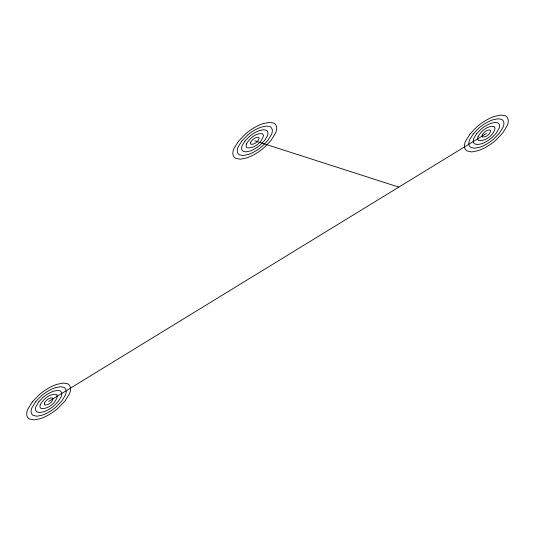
<?xml version="1.0" encoding="UTF-8"?>
<svg xmlns="http://www.w3.org/2000/svg" width="535" height="535" viewBox="0 0 535 535"><rect width="100%" height="100%" fill="white"/><g stroke="black" fill="none" stroke-linecap="round" stroke-linejoin="round"><path stroke-width="0.8" d="M48.638 401.484L486.362 133.516M254.774 140.799L398.822 187.11M40.285 404.634L39.884 406.841L40.901 408.452C48.05 409.469 55.907 403.009 57.392 396.121L56.315 394.415C49.588 393.513 43.422 399.137 40.285 404.634M44.459 403.056L44.265 404.166L44.766 404.968C48.344 405.476 52.269 402.246 53.018 398.802L52.477 397.953C49.113 397.498 46.03 400.307 44.459 403.056M246.421 143.948L246.02 146.155L247.036 147.767C254.192 148.783 262.043 142.323 263.528 135.442L262.451 133.73C255.723 132.827 249.557 138.451 246.421 143.948M250.601 142.37L250.4 143.48L250.908 144.283C254.479 144.791 258.412 141.561 259.154 138.117L258.612 137.268C255.248 136.813 252.166 139.628 250.601 142.37M478.009 136.666L477.608 138.879L478.618 140.484C485.773 141.501 493.624 135.047 495.116 128.159L494.039 126.454C487.311 125.544 481.146 131.169 478.009 136.666M482.182 135.094L481.981 136.198L482.49 137C486.068 137.508 489.993 134.278 490.735 130.834L490.2 129.985C486.837 129.53 483.754 132.346 482.182 135.094M32.261 401.999L27.753 409.355A38.359 17.354 -20.5 0 0 26.75 414.879A24.49 11.081 -20.5 0 0 29.285 418.898L34.059 419.915L40.727 418.544A24.49 11.081 -20.5 0 0 49.909 414.15A38.359 17.354 -20.5 0 0 57.82 408.412L65.016 400.969L69.523 393.606A38.359 17.354 -20.5 0 0 70.526 388.082A26.008 11.763 -20.5 0 0 67.831 383.816L63.217 383.047L56.549 384.424A24.49 11.081 -20.5 0 0 47.368 388.811A38.359 17.354 -20.5 0 0 39.456 394.556L32.261 401.999M35.537 401.892L31.933 407.784A30.689 13.883 -20.5 0 0 31.13 412.204A19.594 8.868 -20.5 0 0 33.157 415.414L36.975 416.23L42.312 415.127A19.594 8.868 -20.5 0 0 49.655 411.622A30.689 13.883 -20.5 0 0 55.981 407.028L61.739 401.069L65.35 395.184A30.689 13.883 -20.5 0 0 66.146 390.764A20.805 9.416 -20.5 0 0 63.993 387.353L60.301 386.738L54.965 387.835A19.594 8.868 -20.5 0 0 47.622 391.346A30.689 13.883 -20.5 0 0 41.295 395.94L35.537 401.892M38.814 401.792L36.106 406.205A23.018 10.412 -20.5 0 0 35.504 409.522A14.692 6.647 -20.5 0 0 37.029 411.937L39.891 412.545L43.89 411.716A14.692 6.647 -20.5 0 0 49.401 409.088A23.018 10.412 -20.5 0 0 54.149 405.637L58.462 401.176L61.171 396.756A23.018 10.412 -20.5 0 0 61.772 393.446A15.602 7.062 -20.5 0 0 60.154 390.884L57.385 390.423L53.386 391.245A14.692 6.647 -20.5 0 0 47.876 393.88A23.018 10.412 -20.5 0 0 43.128 397.324L38.814 401.792M238.403 141.314L233.889 148.67A38.359 17.354 -20.5 0 0 232.892 154.194A24.49 11.081 -20.5 0 0 235.427 158.213L240.202 159.229L246.862 157.858A24.49 11.081 -20.5 0 0 256.051 153.471A38.359 17.354 -20.5 0 0 263.956 147.727L271.151 140.284L275.659 132.927A38.359 17.354 -20.5 0 0 276.662 127.397A26.008 11.763 -20.5 0 0 273.967 123.13L269.352 122.368L262.685 123.739A24.49 11.081 -20.5 0 0 253.503 128.126A38.359 17.354 -20.5 0 0 245.598 133.87L238.403 141.314M241.673 141.213L238.068 147.098A30.689 13.883 -20.5 0 0 237.266 151.519A19.594 8.868 -20.5 0 0 239.292 154.735L243.117 155.545L248.447 154.441A19.594 8.868 -20.5 0 0 255.79 150.937A30.689 13.883 -20.5 0 0 262.117 146.343L267.875 140.384L271.486 134.499A30.689 13.883 -20.5 0 0 272.282 130.079A20.805 9.416 -20.5 0 0 270.128 126.668L266.437 126.053L261.1 127.149A19.594 8.868 -20.5 0 0 253.757 130.66A30.689 13.883 -20.5 0 0 247.431 135.255L241.673 141.213M244.95 141.106L242.241 145.52A23.018 10.412 -20.5 0 0 241.646 148.837A14.692 6.647 -20.5 0 0 243.164 151.251L246.026 151.86L250.032 151.03A14.692 6.647 -20.5 0 0 255.536 148.402A23.018 10.412 -20.5 0 0 260.284 144.958L264.598 140.491L267.306 136.077A23.018 10.412 -20.5 0 0 267.908 132.76A15.602 7.062 -20.5 0 0 266.29 130.199L263.521 129.737L259.522 130.567A14.692 6.647 -20.5 0 0 254.011 133.195A23.018 10.412 -20.5 0 0 249.27 136.639L244.95 141.106M469.984 134.031L465.477 141.394A38.359 17.354 -20.5 0 0 464.474 146.918A24.49 11.081 -20.5 0 0 467.008 150.937L471.783 151.953L478.45 150.576A24.49 11.081 -20.5 0 0 487.632 146.189A38.359 17.354 -20.5 0 0 495.544 140.444L502.739 133.001L507.247 125.645A38.359 17.354 -20.5 0 0 508.25 120.121A26.008 11.763 -20.5 0 0 505.555 115.854L500.941 115.085L494.273 116.456A24.49 11.081 -20.5 0 0 485.091 120.85A38.359 17.354 -20.5 0 0 477.18 126.588L469.984 134.031M473.261 133.931L469.65 139.816A30.689 13.883 -20.5 0 0 468.854 144.236A19.594 8.868 -20.5 0 0 470.88 147.453L474.699 148.262L480.035 147.165A19.594 8.868 -20.5 0 0 487.378 143.654A30.689 13.883 -20.5 0 0 493.705 139.06L499.463 133.108L503.067 127.216A30.689 13.883 -20.5 0 0 503.87 122.796A20.805 9.416 -20.5 0 0 501.716 119.385L498.025 118.77L492.688 119.873A19.594 8.868 -20.5 0 0 485.345 123.378A30.689 13.883 -20.5 0 0 479.019 127.972L473.261 133.931M476.538 133.824L473.829 138.244A23.018 10.412 -20.5 0 0 473.228 141.554A14.692 6.647 -20.5 0 0 474.752 143.968L477.615 144.577L481.614 143.755A14.692 6.647 -20.5 0 0 487.124 141.12A23.018 10.412 -20.5 0 0 491.872 137.676L496.186 133.208L498.894 128.795A23.018 10.412 -20.5 0 0 499.496 125.478A15.602 7.062 -20.5 0 0 497.878 122.916L495.109 122.455L491.11 123.284A14.692 6.647 -20.5 0 0 485.599 125.912A23.018 10.412 -20.5 0 0 480.851 129.363L476.538 133.824"/></g></svg>
